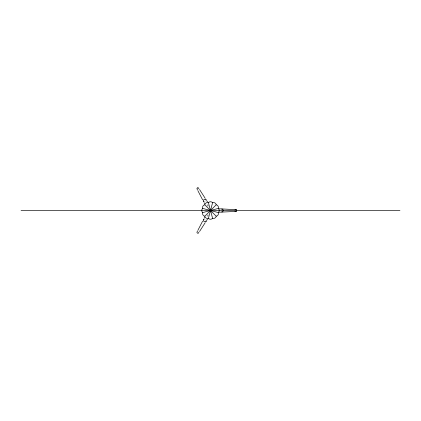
<?xml version="1.0" encoding="UTF-8"?>
<svg xmlns="http://www.w3.org/2000/svg" width="421" height="421" viewBox="0 0 421 421"><rect width="100%" height="100%" fill="white"/><g stroke="black" fill="none" stroke-linecap="round" stroke-linejoin="round"><path stroke-width="0.32" stroke-dasharray="2.1 1.58" d="M208.4 205.864L207.69 206.301M206.874 205.28L207.79 204.748M207.348 205.769L208.311 205.28M205.216 201.059L204.711 201.333M208.311 215.72L207.348 215.231M207.79 216.252L206.874 215.72M207.69 214.699L208.4 215.136M204.711 219.667L205.216 219.941"/><path stroke-width="0.63" d="M206.185 221.093L206.08 220.678M203.343 219.778C202.969 221.293 204.916 222.42 206.043 221.341M208.416 218.278L212.584 202.722M197.807 230.476L202.633 221.136M204.064 218.357L204.564 217.389M206.08 200.322L206.185 199.907A7.952 1.658 -2.2 0 0 205.98 199.665M199.543 231.482L205.227 222.63M206.732 220.283L207.5 219.083M197.223 188.034L197.775 187.755A1.037 1.037 0 0 1 198.402 187.892L198.612 188.066A0.726 0.726 0 0 1 198.744 188.298L198.796 188.55A1.126 1.126 0 0 1 198.78 188.824M204.806 216.194L216.194 204.806A2.8 2.8 0 0 1 218.315 208.406A2.8 2.8 0 0 1 218.315 212.594A2.8 2.8 0 0 1 216.22 216.22A2.8 2.8 0 0 1 212.594 218.315A2.8 2.8 0 0 1 208.406 218.315A2.8 2.8 0 0 1 204.78 216.22A2.8 2.8 0 0 1 202.685 212.594A2.8 2.8 0 0 1 202.685 208.406A2.8 2.8 0 0 1 204.78 204.78A2.8 2.8 0 0 1 208.406 202.685A2.8 2.8 0 0 1 212.594 202.685A2.8 2.8 0 0 1 216.22 204.78M221.63 209.079C223.704 208.327 223.704 212.673 221.63 211.921M203.48 219.53L204.001 219.425M202.722 212.584L218.278 208.416M235.692 209.569L235.36 209.663A1.126 1.126 0 0 0 235.065 209.874A0.931 0.931 0 0 1 236.349 209.826A0.931 0.931 0 0 1 236.349 211.174A0.931 0.931 0 0 1 235.002 211.11A1.126 1.126 0 0 0 235.36 211.337L236.128 211.326A1.037 1.037 0 0 0 236.56 210.853L236.591 210.232A1.026 1.026 0 0 0 236.128 209.679L218.288 208.753M204.001 201.575L203.48 201.47A7.952 1.673 -56.7 0 1 203.311 201.264M218.288 212.247L235.692 211.431M21.05 210.5L399.95 210.5M202.722 208.416L218.278 212.584M206.043 199.659C204.916 198.58 202.969 199.707 203.343 201.222M204.806 204.806L216.194 216.194M199.543 189.518L205.227 198.37M206.732 200.717L207.5 201.917M197.807 190.524L202.633 199.864M204.064 202.643L204.564 203.611M208.416 202.722L212.584 218.278M197.675 189.539A1.126 1.126 0 0 1 197.344 189.387L197.149 189.218A0.726 0.726 0 0 1 197.017 188.987L196.97 188.719A1.026 1.026 0 0 1 197.223 188.034M197.675 231.461A1.126 1.126 0 0 0 197.344 231.613L197.149 231.782A0.726 0.726 0 0 0 197.017 232.013L196.97 232.281A1.037 1.037 0 0 0 197.165 232.892L197.686 233.229A1.026 1.026 0 0 0 198.402 233.102L198.612 232.934A0.726 0.726 0 0 0 198.744 232.702L198.796 232.45A1.126 1.126 0 0 0 198.78 232.176M206.19 221.093A7.952 1.673 3.3 0 1 206.095 221.341M203.38 219.836A7.952 1.658 57.8 0 1 203.49 219.546"/></g></svg>
